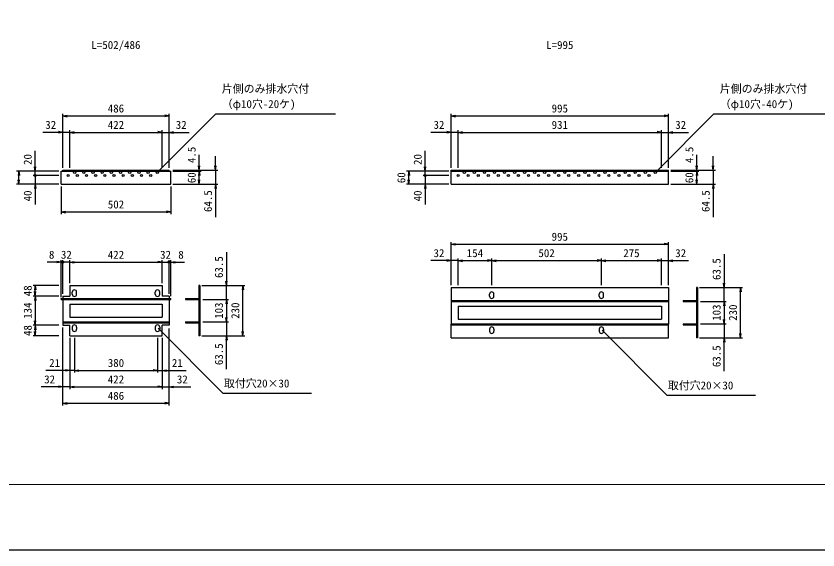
# Model space of a CAD drawing. Units: millimetres, scale not verified. Extents: x -6300 to 6300, y -4455 to 4455.
# Drawn here: x -243 to 3428, y -4455 to -2013 of the extents above; entities that cross this region are included whole.
import ezdxf
from ezdxf.enums import TextEntityAlignment as Align

# ---------------------------------------------------------------- set-up
doc = ezdxf.new("R2010")
doc.units = ezdxf.units.MM
doc.header["$LTSCALE"] = 15
doc.linetypes.add('DOTTED', pattern=[1.75, 0.25, -1.5])
for name, color, linetype, lineweight in [('0-1_DIM', 7, 'Continuous', 25), ('0-2_Defpoints', 5, 'Continuous', 25), ('0-3_HATCH', 6, 'Continuous', 25), ('0-6_OUTLINE', 3, 'Continuous', 25), ('0-7_OUTLINE2', 4, 'DOTTED', 25), ('0-8_TXT', 7, 'Continuous', 25), ('0-9_WAKU', 3, 'Continuous', 13)]:
    doc.layers.add(name, color=color, linetype=linetype, lineweight=lineweight)
doc.styles.add('ＭＳ ゴシック', font='')
doc.styles.get('ＭＳ ゴシック').set_extended_font_data('MS Gothic')

msp = doc.modelspace()

# ---------------------------------------------------------------- linework, layer by layer
at = {"layer": '0-1_DIM'}
for p, q in [((-28.1, -2707.69), (-28.1, -2459.7)), ((-28.1, -2469.7), (-8.1, -2466.37)), ((-28.1, -2469.7), (457.9, -2469.7)), ((-28.1, -2469.7), (-8.1, -2473.03)), ((457.9, -2469.7), (437.9, -2466.37)), ((457.9, -2469.7), (437.9, -2473.03)), ((457.9, -2707.69), (457.9, -2459.7)), ((1749.1, -2707.69), (1749.1, -2459.7)), ((1749.1, -2469.7), (1769.1, -2466.37)), ((1749.1, -2469.7), (2744.1, -2469.7)), ((1749.1, -2469.7), (1769.1, -2473.03)), ((2744.1, -2469.7), (2724.1, -2466.37)), ((2744.1, -2469.7), (2724.1, -2473.03)), ((2744.1, -2707.69), (2744.1, -2459.7)), ((-28.1, -2544.7), (-120.33, -2544.7)), ((-28.1, -2544.7), (-48.1, -2541.37)), ((-28.1, -2544.7), (-48.1, -2548.03)), ((3.9, -2544.7), (-28.1, -2544.7)), ((3.9, -2707.69), (3.9, -2534.7)), ((3.9, -2544.7), (23.9, -2541.37)), ((3.9, -2544.7), (425.9, -2544.7)), ((3.9, -2544.7), (23.9, -2548.03)), ((425.9, -2544.7), (405.9, -2541.37)), ((425.9, -2544.7), (405.9, -2548.03)), ((425.9, -2707.69), (425.9, -2534.7)), ((425.9, -2544.7), (457.9, -2544.7)), ((457.9, -2544.7), (477.9, -2541.37)), ((457.9, -2544.7), (550.13, -2544.7)), ((457.9, -2544.7), (477.9, -2548.03)), ((1749.1, -2544.7), (1656.87, -2544.7)), ((1749.1, -2544.7), (1729.1, -2541.37)), ((1749.1, -2544.7), (1729.1, -2548.03)), ((1781.1, -2544.7), (1749.1, -2544.7)), ((1781.1, -2707.69), (1781.1, -2534.7)), ((1781.1, -2544.7), (1801.1, -2541.37)), ((1781.1, -2544.7), (2712.1, -2544.7)), ((1781.1, -2544.7), (1801.1, -2548.03)), ((2712.1, -2544.7), (2692.1, -2541.37)), ((2712.1, -2544.7), (2692.1, -2548.03)), ((2712.1, -2707.69), (2712.1, -2534.7)), ((2712.1, -2544.7), (2744.1, -2544.7)), ((2744.1, -2544.7), (2764.1, -2541.37)), ((2744.1, -2544.7), (2836.33, -2544.7)), ((2744.1, -2544.7), (2764.1, -2548.03)), ((-154.88, -2722.19), (-154.88, -2629.43)), ((1630.32, -2722.19), (1630.32, -2629.43)), ((595.48, -2717.69), (595.48, -2647.69)), ((670.48, -2717.69), (670.48, -2653.19)), ((2873.67, -2717.69), (2873.67, -2647.69)), ((2948.67, -2717.69), (2948.67, -2653.19)), ((-154.88, -2722.19), (-158.21, -2702.19)), ((-154.88, -2722.19), (-151.54, -2702.19)), ((595.48, -2717.69), (592.14, -2697.69)), ((595.48, -2717.69), (598.81, -2697.69)), ((670.48, -2717.69), (667.14, -2697.69)), ((670.48, -2717.69), (673.81, -2697.69)), ((1630.32, -2722.19), (1626.99, -2702.19)), ((1630.32, -2722.19), (1633.65, -2702.19)), ((2873.67, -2717.69), (2870.34, -2697.69)), ((2873.67, -2717.69), (2877.01, -2697.69)), ((2948.67, -2717.69), (2945.34, -2697.69)), ((2948.67, -2717.69), (2952.01, -2697.69)), ((-46.1, -2722.19), (-239.88, -2722.19)), ((-229.88, -2722.19), (-233.21, -2742.19)), ((-229.88, -2782.19), (-229.88, -2722.19)), ((-229.88, -2722.19), (-226.54, -2742.19)), ((-46.1, -2742.19), (-164.88, -2742.19)), ((-154.88, -2742.19), (-154.88, -2722.19)), ((-154.88, -2742.19), (-154.88, -2782.19)), ((475.9, -2717.69), (680.48, -2717.69)), ((475.9, -2722.19), (605.48, -2722.19)), ((595.48, -2722.19), (592.14, -2742.19)), ((595.48, -2722.19), (595.48, -2717.69)), ((595.48, -2782.19), (595.48, -2722.19)), ((595.48, -2722.19), (598.81, -2742.19)), ((670.48, -2717.69), (670.48, -2782.19)), ((1739.1, -2722.19), (1545.32, -2722.19)), ((1555.32, -2722.19), (1551.99, -2742.19)), ((1555.32, -2782.19), (1555.32, -2722.19)), ((1555.32, -2722.19), (1558.65, -2742.19)), ((1739.1, -2742.19), (1620.32, -2742.19)), ((1630.32, -2742.19), (1630.32, -2722.19)), ((1630.32, -2742.19), (1630.32, -2782.19)), ((2754.1, -2717.69), (2958.67, -2717.69)), ((2754.1, -2722.19), (2883.67, -2722.19)), ((2873.67, -2722.19), (2870.34, -2742.19)), ((2873.67, -2722.19), (2873.67, -2717.69)), ((2873.67, -2782.19), (2873.67, -2722.19)), ((2873.67, -2722.19), (2877.01, -2742.19)), ((2948.67, -2717.69), (2948.67, -2782.19)), ((-46.1, -2782.19), (-239.88, -2782.19)), ((-229.88, -2782.19), (-233.21, -2762.19)), ((-229.88, -2782.19), (-226.54, -2762.19)), ((-154.88, -2782.19), (-158.21, -2802.19)), ((-154.88, -2782.19), (-154.88, -2874.96)), ((-154.88, -2782.19), (-151.54, -2802.19)), ((475.9, -2782.19), (680.48, -2782.19)), ((595.48, -2782.19), (592.14, -2762.19)), ((595.48, -2782.19), (598.81, -2762.19)), ((670.48, -2782.19), (667.14, -2802.19)), ((670.48, -2782.19), (670.48, -2932.05)), ((670.48, -2782.19), (673.81, -2802.19)), ((1739.1, -2782.19), (1545.32, -2782.19)), ((1555.32, -2782.19), (1551.99, -2762.19)), ((1555.32, -2782.19), (1558.65, -2762.19)), ((1630.32, -2782.19), (1626.99, -2802.19)), ((1630.32, -2782.19), (1630.32, -2874.96)), ((1630.32, -2782.19), (1633.65, -2802.19)), ((2754.1, -2782.19), (2958.67, -2782.19)), ((2873.67, -2782.19), (2870.34, -2762.19)), ((2873.67, -2782.19), (2877.01, -2762.19)), ((2948.67, -2782.19), (2945.34, -2802.19)), ((2948.67, -2782.19), (2948.67, -2932.05)), ((2948.67, -2782.19), (2952.01, -2802.19)), ((-36.1, -2792.19), (-36.1, -2918.89)), ((465.9, -2792.19), (465.9, -2918.89)), ((-36.1, -2908.89), (-16.1, -2905.56)), ((-36.1, -2908.89), (465.9, -2908.89)), ((-36.1, -2908.89), (-16.1, -2912.23)), ((465.9, -2908.89), (445.9, -2905.56)), ((465.9, -2908.89), (445.9, -2912.23)), ((1749.1, -3244.47), (1749.1, -3046.48)), ((2744.1, -3244.47), (2744.1, -3046.48)), ((1749.1, -3056.48), (1769.1, -3053.14)), ((1749.1, -3056.48), (2744.1, -3056.48)), ((1749.1, -3056.48), (1769.1, -3059.81)), ((2744.1, -3056.48), (2724.1, -3053.14)), ((2744.1, -3056.48), (2724.1, -3059.81)), ((-36.1, -3138.77), (-99.43, -3138.77)), ((-36.1, -3138.77), (-56.1, -3135.44)), ((-36.1, -3138.77), (-56.1, -3142.1)), ((-36.1, -3298.32), (-36.1, -3128.77)), ((-28.1, -3138.77), (-36.1, -3138.77)), ((-28.1, -3283.32), (-28.1, -3128.77)), ((3.9, -3138.77), (-28.1, -3138.77)), ((3.9, -3235.32), (3.9, -3128.77)), ((3.9, -3138.77), (23.9, -3135.44)), ((3.9, -3138.77), (425.9, -3138.77)), ((3.9, -3138.77), (23.9, -3142.1)), ((425.9, -3138.77), (405.9, -3135.44)), ((425.9, -3138.77), (405.9, -3142.1)), ((425.9, -3235.32), (425.9, -3128.77)), ((425.9, -3138.77), (457.9, -3138.77)), ((457.9, -3283.32), (457.9, -3128.77)), ((457.9, -3138.77), (465.9, -3138.77)), ((465.9, -3293.32), (465.9, -3128.77)), ((465.9, -3138.77), (485.9, -3135.44)), ((465.9, -3138.77), (529.24, -3138.77)), ((465.9, -3138.77), (485.9, -3142.1)), ((1749.1, -3131.48), (1656.87, -3131.48)), ((1749.1, -3131.48), (1729.1, -3128.14)), ((1749.1, -3131.48), (1729.1, -3134.81)), ((1781.1, -3131.48), (1749.1, -3131.48)), ((1781.1, -3244.47), (1781.1, -3121.48)), ((1781.1, -3131.48), (1801.1, -3128.14)), ((1781.1, -3131.48), (1935.1, -3131.48)), ((1781.1, -3131.48), (1801.1, -3134.81)), ((1935.1, -3131.48), (1915.1, -3128.14)), ((1935.1, -3131.48), (1915.1, -3134.81)), ((1935.1, -3244.47), (1935.1, -3121.48)), ((1935.1, -3131.48), (1955.1, -3128.14)), ((1935.1, -3131.48), (2437.1, -3131.48)), ((1935.1, -3131.48), (1955.1, -3134.81)), ((2437.1, -3131.48), (2417.1, -3128.14)), ((2437.1, -3131.48), (2417.1, -3134.81)), ((2437.1, -3244.47), (2437.1, -3121.48)), ((2437.1, -3131.48), (2457.1, -3128.14)), ((2437.1, -3131.48), (2712.1, -3131.48)), ((2437.1, -3131.48), (2457.1, -3134.81)), ((2712.1, -3131.48), (2692.1, -3128.14)), ((2712.1, -3131.48), (2692.1, -3134.81)), ((2712.1, -3244.47), (2712.1, -3121.48)), ((2712.1, -3131.48), (2744.1, -3131.48)), ((2744.1, -3131.48), (2764.1, -3128.14)), ((2744.1, -3131.48), (2836.33, -3131.48)), ((2744.1, -3131.48), (2764.1, -3134.81)), ((720.33, -3245.32), (717, -3225.32)), ((-46.1, -3245.32), (-164.88, -3245.32)), ((-154.88, -3245.32), (-158.21, -3265.32)), ((-154.88, -3293.32), (-154.88, -3245.32)), ((-154.88, -3245.32), (-151.54, -3265.32)), ((607.99, -3245.32), (805.33, -3245.32)), ((720.33, -3308.82), (720.33, -3245.32)), ((795.33, -3245.32), (792, -3265.32)), ((795.33, -3475.32), (795.33, -3245.32)), ((795.33, -3245.32), (798.66, -3265.32)), ((2886.18, -3254.47), (3083.53, -3254.47)), ((2998.53, -3254.47), (2995.19, -3234.47)), ((2998.53, -3317.97), (2998.53, -3254.47)), ((3073.53, -3254.47), (3070.19, -3274.47)), ((3073.53, -3484.47), (3073.53, -3254.47)), ((3073.53, -3254.47), (3076.86, -3274.47)), ((-46.1, -3293.32), (-164.88, -3293.32)), ((-154.88, -3293.32), (-158.21, -3273.32)), ((-154.88, -3293.32), (-158.21, -3313.32)), ((-154.88, -3293.32), (-151.54, -3273.32)), ((-154.88, -3293.32), (-154.88, -3427.32)), ((-154.88, -3293.32), (-151.54, -3313.32)), ((612.99, -3308.82), (730.33, -3308.82)), ((720.33, -3308.82), (717, -3328.82)), ((720.33, -3308.82), (720.33, -3411.82)), ((720.33, -3308.82), (723.66, -3328.82)), ((2891.18, -3317.97), (3008.53, -3317.97)), ((2998.53, -3317.97), (2995.19, -3337.97)), ((2998.53, -3317.97), (2998.53, -3420.97)), ((2998.53, -3317.97), (3001.86, -3337.97)), ((-154.88, -3427.32), (-158.21, -3407.32)), ((-154.88, -3427.32), (-151.54, -3407.32)), ((612.99, -3411.82), (730.33, -3411.82)), ((720.33, -3411.82), (717, -3391.82)), ((720.33, -3411.82), (723.66, -3391.82)), ((720.33, -3411.82), (720.33, -3475.32)), ((2998.53, -3420.97), (2995.19, -3400.97)), ((2998.53, -3420.97), (3001.86, -3400.97)), ((-46.1, -3427.32), (-164.88, -3427.32)), ((-154.88, -3427.32), (-158.21, -3447.32)), ((-154.88, -3427.32), (-154.88, -3475.32)), ((-154.88, -3427.32), (-151.54, -3447.32)), ((-28.1, -3794), (-28.1, -3437.32)), ((457.9, -3794), (457.9, -3442.32)), ((2891.18, -3420.97), (3008.53, -3420.97)), ((2998.53, -3420.97), (2998.53, -3484.47)), ((-46.1, -3475.32), (-164.88, -3475.32)), ((-154.88, -3475.32), (-158.21, -3455.32)), ((-154.88, -3475.32), (-151.54, -3455.32)), ((3.9, -3485.32), (3.9, -3719)), ((24.9, -3485.32), (24.9, -3644)), ((404.9, -3485.32), (404.9, -3644)), ((425.9, -3485.32), (425.9, -3719)), ((607.99, -3475.32), (805.33, -3475.32)), ((720.33, -3475.32), (717, -3495.32)), ((720.33, -3475.32), (723.66, -3495.32)), ((720.33, -3628.28), (720.33, -3475.32)), ((795.33, -3475.32), (792, -3455.32)), ((795.33, -3475.32), (798.66, -3455.32)), ((2886.18, -3484.47), (3083.53, -3484.47)), ((2998.53, -3484.47), (2995.19, -3504.47)), ((2998.53, -3484.47), (3001.86, -3504.47)), ((2998.53, -3637.43), (2998.53, -3484.47)), ((3073.53, -3484.47), (3070.19, -3464.47)), ((3073.53, -3484.47), (3076.86, -3464.47)), ((3.9, -3634), (-106.66, -3634)), ((3.9, -3634), (-16.1, -3630.67)), ((3.9, -3634), (-16.1, -3637.34)), ((24.9, -3634), (3.9, -3634)), ((24.9, -3634), (44.9, -3630.67)), ((24.9, -3634), (404.9, -3634)), ((24.9, -3634), (44.9, -3637.34)), ((404.9, -3634), (384.9, -3630.67)), ((404.9, -3634), (384.9, -3637.34)), ((404.9, -3634), (425.9, -3634)), ((425.9, -3634), (445.9, -3630.67)), ((425.9, -3634), (536.46, -3634)), ((425.9, -3634), (445.9, -3637.34)), ((-28.1, -3709), (-48.1, -3705.67)), ((3.9, -3709), (23.9, -3705.67)), ((425.9, -3709), (405.9, -3705.67)), ((457.9, -3709), (477.9, -3705.67)), ((-28.1, -3709), (-127.56, -3709)), ((-28.1, -3709), (-48.1, -3712.34)), ((3.9, -3709), (-28.1, -3709)), ((3.9, -3709), (425.9, -3709)), ((3.9, -3709), (23.9, -3712.34)), ((425.9, -3709), (405.9, -3712.34)), ((425.9, -3709), (457.9, -3709)), ((457.9, -3709), (557.36, -3709)), ((457.9, -3709), (477.9, -3712.34)), ((-28.1, -3784), (-8.1, -3780.67)), ((457.9, -3784), (437.9, -3780.67)), ((-28.1, -3784), (457.9, -3784)), ((-28.1, -3784), (-8.1, -3787.34)), ((457.9, -3784), (437.9, -3787.34))]:
    msp.add_line(p, q, dxfattribs=at)
for points in [[(720.33, -3092.36), (720.33, -3245.32), (723.66, -3225.32)], [(2998.53, -3101.51), (2998.53, -3254.47), (3001.86, -3234.47)]]:
    msp.add_lwpolyline(points, dxfattribs=at)
for centre in [(-154.88, -2742.19), (1630.32, -2742.19), (-28.1, -3138.77), (457.9, -3138.77)]:
    msp.add_circle(centre, 5, dxfattribs=at)
at = {"layer": '0-2_Defpoints'}
msp.add_lwpolyline([(-6300, -4455), (6300, -4455), (6300, 4455), (-6300, 4455)], close=True, dxfattribs=at)
at = {"layer": '0-3_HATCH'}
for centre in [(-4.1, -2742.19), (25.9, -2727.19), (37.9, -2742.19), (67.9, -2727.19), (79.9, -2742.19), (109.9, -2727.19), (121.9, -2742.19), (151.9, -2727.19), (163.9, -2742.19), (193.9, -2727.19), (205.9, -2742.19), (235.9, -2727.19), (247.9, -2742.19), (277.9, -2727.19), (289.9, -2742.19), (319.9, -2727.19), (331.9, -2742.19), (361.9, -2727.19), (373.9, -2742.19), (403.9, -2727.19), (1781.1, -2742.19), (1809.6, -2727.19), (1827.1, -2742.19), (1855.6, -2727.19), (1873.1, -2742.19), (1901.6, -2727.19), (1919.1, -2742.19), (1947.6, -2727.19), (1965.1, -2742.19), (1993.6, -2727.19), (2011.1, -2742.19), (2039.6, -2727.19), (2057.1, -2742.19), (2085.6, -2727.19), (2103.1, -2742.19), (2131.6, -2727.19), (2149.1, -2742.19), (2177.6, -2727.19), (2195.1, -2742.19), (2223.6, -2727.19), (2241.1, -2742.19), (2269.6, -2727.19), (2287.1, -2742.19), (2315.6, -2727.19), (2333.1, -2742.19), (2361.6, -2727.19), (2379.1, -2742.19), (2407.6, -2727.19), (2425.1, -2742.19), (2453.6, -2727.19), (2471.1, -2742.19), (2499.6, -2727.19), (2517.1, -2742.19), (2545.6, -2727.19), (2563.1, -2742.19), (2591.6, -2727.19), (2609.1, -2742.19), (2637.6, -2727.19), (2655.1, -2742.19), (2683.6, -2727.19)]:
    msp.add_circle(centre, 5, dxfattribs=at)
at = {"layer": '0-6_OUTLINE'}
for p, q in [((-36.1, -2722.19), (465.9, -2722.19)), ((-36.1, -2782.19), (-36.1, -2722.19)), ((-28.1, -2717.69), (457.9, -2717.69)), ((-28.1, -2722.19), (-28.1, -2717.69)), ((3.9, -2722.19), (3.9, -2717.69)), ((425.9, -2722.19), (425.9, -2717.69)), ((457.9, -2722.19), (457.9, -2717.69)), ((465.9, -2782.19), (465.9, -2722.19)), ((1749.1, -2782.19), (1749.1, -2717.69)), ((1749.1, -2717.69), (2744.1, -2717.69)), ((1749.1, -2722.19), (2744.1, -2722.19)), ((1781.1, -2722.19), (1781.1, -2717.69)), ((2712.1, -2722.19), (2712.1, -2717.69)), ((2744.1, -2782.19), (2744.1, -2717.69)), ((-36.1, -2782.19), (465.9, -2782.19)), ((1749.1, -2782.19), (2744.1, -2782.19)), ((3.9, -3245.32), (425.9, -3245.32)), ((3.9, -3245.32), (3.9, -3293.32)), ((425.9, -3245.32), (425.9, -3293.32)), ((593.49, -3245.32), (593.49, -3475.32)), ((597.99, -3245.32), (593.49, -3245.32)), ((597.99, -3245.32), (597.99, -3475.32)), ((1749.1, -3254.47), (2744.1, -3254.47)), ((1749.1, -3254.47), (1749.1, -3421.47)), ((2744.1, -3254.47), (2744.1, -3421.47)), ((2876.18, -3254.47), (2871.68, -3254.47)), ((2871.68, -3254.47), (2871.68, -3484.47)), ((2876.18, -3254.47), (2876.18, -3484.47)), ((-28.1, -3293.32), (3.9, -3293.32)), ((-28.1, -3293.32), (-28.1, -3304.32)), ((14.9, -3285.32), (14.9, -3275.32)), ((34.9, -3285.32), (34.9, -3275.32)), ((394.9, -3285.32), (394.9, -3275.32)), ((414.9, -3285.32), (414.9, -3275.32)), ((457.9, -3293.32), (425.9, -3293.32)), ((457.9, -3293.32), (457.9, -3304.32)), ((597.99, -3293.32), (593.49, -3293.32)), ((1925.1, -3294.47), (1925.1, -3284.47)), ((1945.1, -3294.47), (1945.1, -3284.47)), ((2427.1, -3294.47), (2427.1, -3284.47)), ((2447.1, -3294.47), (2447.1, -3284.47)), ((-36.1, -3304.32), (465.9, -3304.32)), ((-36.1, -3308.82), (-36.1, -3304.32)), ((-36.1, -3308.82), (465.9, -3308.82)), ((-28.1, -3308.82), (-28.1, -3427.32)), ((3.9, -3330.32), (425.9, -3330.32)), ((3.9, -3330.32), (3.9, -3390.32)), ((425.9, -3330.32), (425.9, -3390.32)), ((457.9, -3308.82), (457.9, -3427.32)), ((465.9, -3308.82), (465.9, -3304.32)), ((533.49, -3304.32), (593.49, -3304.32)), ((533.49, -3304.32), (533.49, -3308.82)), ((533.49, -3308.82), (593.49, -3308.82)), ((1749.1, -3314.47), (2744.1, -3314.47)), ((1749.1, -3318.97), (2744.1, -3318.97)), ((1781.1, -3339.47), (1781.1, -3399.47)), ((1781.1, -3339.47), (2712.1, -3339.47)), ((2712.1, -3339.47), (2712.1, -3399.47)), ((2811.68, -3314.47), (2811.68, -3318.97)), ((2811.68, -3314.47), (2871.68, -3314.47)), ((2811.68, -3318.97), (2871.68, -3318.97)), ((-28.1, -3411.82), (457.9, -3411.82)), ((3.9, -3390.32), (425.9, -3390.32)), ((533.49, -3411.82), (593.49, -3411.82)), ((533.49, -3411.82), (533.49, -3416.32)), ((1781.1, -3399.47), (2712.1, -3399.47)), ((-28.1, -3416.32), (457.9, -3416.32)), ((-28.1, -3427.32), (3.9, -3427.32)), ((3.9, -3475.32), (3.9, -3427.32)), ((14.9, -3435.32), (14.9, -3445.32)), ((34.9, -3435.32), (34.9, -3445.32)), ((394.9, -3435.32), (394.9, -3445.32)), ((414.9, -3435.32), (414.9, -3445.32)), ((425.9, -3475.32), (425.9, -3427.32)), ((457.9, -3427.32), (425.9, -3427.32)), ((533.49, -3416.32), (593.49, -3416.32)), ((597.99, -3427.32), (593.49, -3427.32)), ((1749.1, -3419.97), (2744.1, -3419.97)), ((1749.1, -3484.47), (1749.1, -3421.97)), ((1749.1, -3424.47), (2744.1, -3424.47)), ((1925.1, -3444.47), (1925.1, -3454.47)), ((1945.1, -3444.47), (1945.1, -3454.47)), ((2427.1, -3444.47), (2427.1, -3454.47)), ((2447.1, -3444.47), (2447.1, -3454.47)), ((2744.1, -3484.47), (2744.1, -3421.97)), ((2811.68, -3419.97), (2871.68, -3419.97)), ((3.9, -3475.32), (425.9, -3475.32)), ((597.99, -3475.32), (593.49, -3475.32)), ((1749.1, -3484.47), (2744.1, -3484.47)), ((2876.18, -3484.47), (2871.68, -3484.47))]:
    msp.add_line(p, q, dxfattribs=at)
msp.add_lwpolyline([(2811.68, -3419.97), (2811.68, -3424.47), (2871.68, -3424.47)], dxfattribs=at)
for centre, start, end in [((24.9, -3275.32), 0, 180), ((404.9, -3275.32), 0, 180), ((24.9, -3285.32), 180, 0), ((404.9, -3285.32), 180, 0), ((1935.1, -3284.47), 0, 180), ((1935.1, -3294.47), 180, 0), ((2437.1, -3284.47), 0, 180), ((2437.1, -3294.47), 180, 0), ((24.9, -3435.32), 0, 180), ((24.9, -3445.32), 180, 0), ((404.9, -3435.32), 0, 180), ((404.9, -3445.32), 180, 0), ((1935.1, -3444.47), 0, 180), ((2437.1, -3444.47), 0, 180), ((1935.1, -3454.47), 180, 0), ((2437.1, -3454.47), 180, 0)]:
    msp.add_arc(centre, 10, start, end, dxfattribs=at)
at = {"layer": '0-7_OUTLINE2'}
for p, q in [((593.49, -3330.32), (597.99, -3330.32)), ((2871.68, -3339.47), (2876.18, -3339.47)), ((593.49, -3390.32), (597.99, -3390.32)), ((2871.68, -3399.47), (2876.18, -3399.47))]:
    msp.add_line(p, q, dxfattribs=at)
at = {"layer": '0-8_TXT'}
for p, q in [((405.7, -2726.4), (672.36, -2459.74)), ((672.36, -2459.74), (1220.46, -2459.74)), ((2685.39, -2726.4), (2952.05, -2459.74)), ((2952.05, -2459.74), (3500.16, -2459.74)), ((407.54, -3440.92), (703.76, -3737.15)), ((2439.73, -3450.07), (2735.96, -3746.3)), ((703.76, -3737.15), (1110.36, -3737.15)), ((2735.96, -3746.3), (3142.56, -3746.3))]:
    msp.add_line(p, q, dxfattribs=at)
at = {"layer": '0-9_WAKU'}
msp.add_lwpolyline([(-6000, -4155), (6000, -4155), (6000, 4155), (-6000, 4155)], close=True, dxfattribs=at)

# ---------------------------------------------------------------- texts
at = {"layer": '0-1_DIM', "style": 'ＭＳ ゴシック'}
for s, p in [('486', (177.4, -2464.7)), ('995', (2209.1, -2464.7)), ('32', (-108.8, -2539.7)), ('422', (177.4, -2539.7)), ('32', (488.6, -2539.7)), ('32', (1668.4, -2539.7)), ('931', (2209.1, -2539.7)), ('32', (2774.8, -2539.7)), ('502', (177.4, -2903.89)), ('995', (2209.1, -3051.48)), ('32', (1668.4, -3126.48)), ('154', (1820.6, -3126.48)), ('502', (2148.6, -3126.48)), ('275', (2537.1, -3126.48)), ('32', (2774.8, -3126.48)), ('8', (-91.93, -3133.77)), ('32', (-37.1, -3133.77)), ('422', (177.4, -3133.77)), ('32', (416.9, -3133.77)), ('8', (500.05, -3133.77)), ('21', (-91.03, -3629)), ('380', (177.4, -3629)), ('21', (470.83, -3629)), ('32', (-113.84, -3704)), ('422', (177.4, -3704)), ('32', (493.64, -3704)), ('486', (177.4, -3779))]:
    msp.add_text(s, height=36.66, dxfattribs=at).set_placement(p, align=Align.BOTTOM_LEFT)
for s, p in [('4.5', (590.48, -2685.19)), ('4.5', (2868.67, -2685.19)), ('20', (-159.88, -2693.86)), ('20', (1625.32, -2693.86)), ('60', (590.48, -2777.19)), ('60', (1550.32, -2777.19)), ('60', (2868.67, -2777.19)), ('40', (-159.88, -2860.53)), ('64.5', (665.48, -2909.26)), ('40', (1625.32, -2860.53)), ('64.5', (2943.67, -2909.26)), ('63.5', (715.33, -3211.02)), ('63.5', (2993.53, -3220.18)), ('48', (-159.88, -3294.32)), ('134', (-159.88, -3397.82)), ('103', (715.33, -3397.82)), ('230', (790.33, -3397.82)), ('103', (2993.53, -3406.97)), ('230', (3068.53, -3406.97)), ('48', (-159.88, -3476.32)), ('63.5', (715.33, -3609.61)), ('63.5', (2993.53, -3618.76))]:
    msp.add_text(s, height=36.66, rotation=90, dxfattribs=at).set_placement(p, align=Align.BOTTOM_LEFT)
at = {"layer": '0-8_TXT', "style": 'ＭＳ ゴシック'}
for s, p in [('L=502/486', (102.4, -2174.34)), ('L=995', (2184.1, -2174.34)), ('片側のみ排水穴付', (699.26, -2374.58)), ('片側のみ排水穴付', (2978.95, -2374.58)), ('（φ10穴-20ケ)', (699.26, -2444.58)), ('（φ10穴-40ケ)', (2978.95, -2444.58)), ('取付穴20×30', (708.94, -3722.53)), ('取付穴20×30', (2741.14, -3731.68))]:
    msp.add_text(s, height=36.66, dxfattribs=at).set_placement(p, align=Align.BOTTOM_LEFT)

doc.saveas('drawing.dxf')
